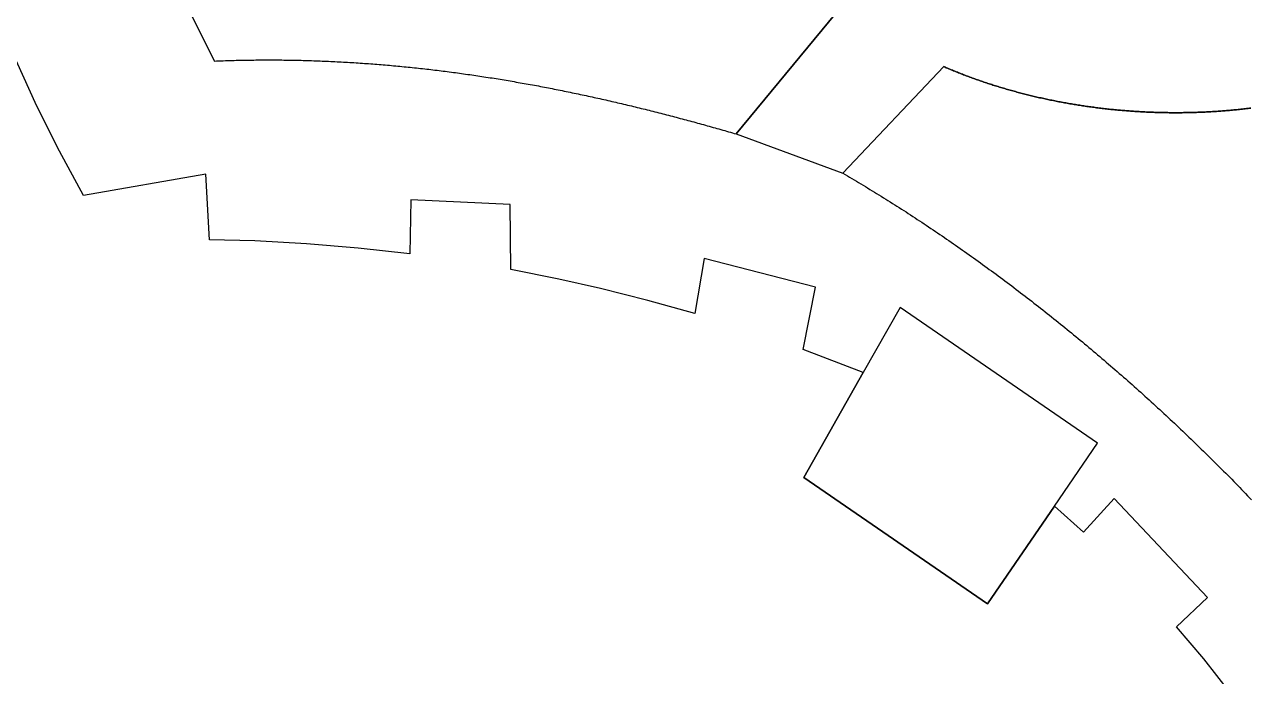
# Model space of a CAD drawing. Header units: millimetres. Extents: x 539514 to 908003, y -69769 to 203909.
# Drawn here: x 649432 to 713125, y 6090 to 39940 of the extents above; entities that cross this region are included whole.
import ezdxf

# ---------------------------------------------------------------- set-up
doc = ezdxf.new("R2010")
doc.units = ezdxf.units.MM
doc.layers.add('CLOSED_AREAS', color=7, linetype='Continuous')

msp = doc.modelspace()

# ---------------------------------------------------------------- linework, layer by layer
at = {"layer": 'CLOSED_AREAS'}
for points in [[(654928.191, 46791.132), (659300.458, 38046.599), (659414.333, 38051.073), (659528.129, 38055.356), (659641.846, 38059.449), (659755.485, 38063.352), (659869.046, 38067.067), (659982.528, 38070.593), (660095.933, 38073.931), (660209.26, 38077.082), (660322.509, 38080.045), (660435.681, 38082.821), (660548.776, 38085.412), (660661.794, 38087.816), (660774.735, 38090.036), (660887.6, 38092.07), (661000.388, 38093.92), (661113.101, 38095.586), (661225.737, 38097.069), (661338.297, 38098.369), (661450.782, 38099.486), (661563.191, 38100.422), (661675.526, 38101.175), (661787.785, 38101.748), (661899.969, 38102.14), (662012.079, 38102.351), (662124.114, 38102.383), (662236.075, 38102.236), (662347.962, 38101.91), (662459.775, 38101.405), (662571.514, 38100.723), (662683.18, 38099.863), (662794.773, 38098.826), (662906.292, 38097.613), (663017.739, 38096.224), (663129.112, 38094.659), (663240.414, 38092.919), (663351.643, 38091.005), (663462.799, 38088.916), (663573.884, 38086.653), (663684.897, 38084.218), (663795.839, 38081.609), (663906.709, 38078.828), (664017.508, 38075.875), (664128.236, 38072.751), (664238.893, 38069.456), (664349.479, 38065.991), (664459.996, 38062.355), (664570.441, 38058.55), (664680.817, 38054.576), (664791.123, 38050.433), (664901.36, 38046.122), (665011.527, 38041.644), (665121.624, 38036.998), (665231.653, 38032.185), (665341.612, 38027.206), (665451.503, 38022.062), (665561.326, 38016.751), (665671.08, 38011.276), (665780.766, 38005.637), (665890.384, 37999.833), (665999.934, 37993.866), (666109.417, 37987.736), (666218.833, 37981.443), (666328.181, 37974.989), (666437.462, 37968.372), (666546.677, 37961.594), (666655.825, 37954.656), (666764.906, 37947.557), (666873.922, 37940.298), (666982.871, 37932.881), (667091.755, 37925.304), (667200.573, 37917.568), (667309.325, 37909.675), (667418.012, 37901.624), (667526.635, 37893.417), (667635.192, 37885.052), (667743.685, 37876.532), (667852.113, 37867.855), (667960.477, 37859.024), (668068.777, 37850.038), (668177.013, 37840.898), (668285.185, 37831.604), (668393.294, 37822.156), (668501.339, 37812.556), (668609.321, 37802.803), (668717.241, 37792.898), (668825.097, 37782.842), (668932.891, 37772.635), (669040.623, 37762.277), (669148.292, 37751.769), (669255.9, 37741.111), (669363.445, 37730.305), (669470.93, 37719.349), (669578.352, 37708.246), (669685.714, 37696.994), (669793.014, 37685.595), (669900.254, 37674.05), (670007.433, 37662.358), (670114.551, 37650.52), (670221.61, 37638.536), (670328.608, 37626.408), (670435.546, 37614.135), (670542.425, 37601.718), (670649.244, 37589.157), (670756.004, 37576.454), (670862.705, 37563.607), (670969.347, 37550.618), (671075.93, 37537.488), (671182.455, 37524.216), (671288.921, 37510.803), (671395.329, 37497.25), (671501.679, 37483.557), (671607.972, 37469.725), (671714.207, 37455.754), (671820.384, 37441.644), (671926.504, 37427.396), (672032.568, 37413.01), (672138.574, 37398.488), (672244.524, 37383.828), (672350.418, 37369.033), (672456.255, 37354.102), (672562.036, 37339.035), (672667.761, 37323.834), (672773.431, 37308.498), (672879.045, 37293.028), (672984.604, 37277.425), (673090.108, 37261.689), (673195.557, 37245.821), (673300.952, 37229.82), (673406.292, 37213.688), (673511.577, 37197.425), (673616.808, 37181.031), (673721.986, 37164.507), (673827.11, 37147.853), (673932.18, 37131.07), (674037.197, 37114.158), (674142.161, 37097.118), (674247.071, 37079.95), (674351.929, 37062.654), (674456.735, 37045.232), (674561.488, 37027.683), (674666.188, 37010.008), (674770.837, 36992.208), (674875.434, 36974.282), (674979.98, 36956.232), (675084.474, 36938.058), (675188.916, 36919.759), (675293.308, 36901.338), (675397.649, 36882.794), (675501.939, 36864.128), (675606.178, 36845.339), (675710.368, 36826.43), (675814.507, 36807.399), (675918.596, 36788.248), (676022.636, 36768.977), (676126.626, 36749.587), (676230.567, 36730.077), (676334.459, 36710.449), (676438.302, 36690.702), (676542.096, 36670.838), (676645.841, 36650.857), (676749.538, 36630.759), (676853.187, 36610.545), (676956.788, 36590.214), (677060.341, 36569.769), (677163.847, 36549.208), (677267.305, 36528.533), (677370.716, 36507.745), (677474.08, 36486.842), (677577.397, 36465.827), (677680.667, 36444.699), (677783.891, 36423.458), (677887.069, 36402.107), (677990.201, 36380.644), (678093.287, 36359.07), (678196.327, 36337.386), (678299.322, 36315.592), (678402.271, 36293.689), (678505.175, 36271.677), (678608.035, 36249.556), (678710.849, 36227.328), (678813.619, 36204.992), (678916.345, 36182.549), (679019.027, 36159.999), (679121.665, 36137.343), (679224.258, 36114.582), (679326.809, 36091.716), (679429.316, 36068.744), (679531.78, 36045.669), (679634.201, 36022.49), (679736.579, 35999.207), (679838.914, 35975.821), (679941.207, 35952.334), (680043.458, 35928.744), (680145.666, 35905.053), (680247.833, 35881.26), (680349.959, 35857.367), (680452.042, 35833.374), (680554.085, 35809.282), (680656.086, 35785.09), (680758.047, 35760.8), (680859.967, 35736.411), (680961.846, 35711.925), (681063.685, 35687.341), (681165.484, 35662.66), (681267.243, 35637.883), (681368.963, 35613.01), (681470.642, 35588.042), (681572.283, 35562.979), (681673.884, 35537.821), (681775.446, 35512.569), (681876.97, 35487.223), (681978.455, 35461.785), (682079.901, 35436.253), (682181.31, 35410.63), (682282.68, 35384.914), (682384.013, 35359.108), (682485.308, 35333.21), (682586.565, 35307.223), (682687.785, 35281.145), (682788.968, 35254.978), (682890.115, 35228.722), (682991.225, 35202.377), (683092.298, 35175.944), (683193.335, 35149.424), (683294.336, 35122.817), (683395.3, 35096.123), (683496.23, 35069.342), (683597.123, 35042.476), (683697.982, 35015.525), (683798.805, 34988.489), (683899.594, 34961.369), (684000.347, 34934.164), (684101.066, 34906.877), (684201.751, 34879.506), (684302.401, 34852.053), (684403.018, 34824.518), (684503.601, 34796.901), (684604.15, 34769.203), (684704.666, 34741.425), (684805.148, 34713.566), (684905.598, 34685.628), (685006.015, 34657.61), (685106.399, 34629.514), (685206.75, 34601.339), (685307.07, 34573.087), (685407.357, 34544.757), (685507.613, 34516.35), (685607.836, 34487.866), (685708.029, 34459.307), (685808.19, 34430.672), (685908.32, 34401.962), (686008.419, 34373.177), (686108.487, 34344.319), (686208.525, 34315.386), (686308.532, 34286.38), (686408.509, 34257.302), (691946.713, 40961.444)], [(691946.713, 40961.444), (686408.509, 34257.302), (691946.713, 32216.911), (697193.433, 37755.115), (697256.626, 37727.71), (697319.949, 37700.455), (697383.402, 37673.351), (697446.982, 37646.398), (697510.69, 37619.596), (697574.526, 37592.944), (697638.487, 37566.444), (697702.574, 37540.096), (697766.785, 37513.899), (697831.121, 37487.853), (697895.579, 37461.959), (697960.16, 37436.217), (698024.863, 37410.626), (698089.687, 37385.188), (698154.631, 37359.902), (698219.694, 37334.769), (698284.876, 37309.788), (698350.177, 37284.959), (698415.594, 37260.283), (698481.128, 37235.76), (698546.778, 37211.39), (698612.543, 37187.174), (698678.422, 37163.11), (698744.414, 37139.2), (698810.52, 37115.443), (698876.737, 37091.84), (698943.066, 37068.39), (699009.505, 37045.095), (699076.054, 37021.953), (699142.713, 36998.966), (699209.479, 36976.132), (699276.353, 36953.454), (699343.334, 36930.929), (699410.421, 36908.56), (699477.614, 36886.345), (699544.911, 36864.285), (699612.312, 36842.38), (699679.816, 36820.63), (699747.423, 36799.035), (699815.131, 36777.596), (699882.94, 36756.312), (699950.849, 36735.184), (700018.858, 36714.212), (700086.965, 36693.396), (700155.171, 36672.736), (700223.473, 36652.232), (700291.872, 36631.884), (700360.367, 36611.692), (700428.956, 36591.658), (700497.64, 36571.779), (700566.417, 36552.058), (700635.287, 36532.494), (700704.249, 36513.086), (700773.303, 36493.836), (700842.446, 36474.743), (700911.68, 36455.808), (700981.003, 36437.03), (701050.413, 36418.41), (701119.912, 36399.948), (701189.497, 36381.643), (701259.168, 36363.497), (701328.925, 36345.509), (701398.766, 36327.679), (701468.691, 36310.008), (701538.699, 36292.495), (701608.789, 36275.142), (701678.961, 36257.946), (701749.214, 36240.91), (701819.546, 36224.033), (701889.959, 36207.316), (701960.449, 36190.757), (702031.018, 36174.358), (702101.664, 36158.119), (702172.386, 36142.039), (702243.184, 36126.12), (702314.057, 36110.36), (702385.004, 36094.761), (702456.024, 36079.321), (702527.117, 36064.042), (702598.282, 36048.924), (702669.518, 36033.966), (702740.824, 36019.169), (702812.201, 36004.533), (702883.646, 35990.058), (702955.159, 35975.744), (703026.74, 35961.591), (703098.388, 35947.6), (703170.101, 35933.77), (703241.88, 35920.102), (703313.724, 35906.596), (703385.631, 35893.252), (703457.601, 35880.069), (703529.633, 35867.049), (703601.727, 35854.191), (703673.882, 35841.496), (703746.097, 35828.963), (703818.371, 35816.593), (703890.703, 35804.385), (703963.094, 35792.341), (704035.541, 35780.46), (704108.045, 35768.741), (704180.604, 35757.187), (704253.218, 35745.795), (704325.887, 35734.567), (704398.608, 35723.503), (704471.383, 35712.603), (704544.209, 35701.866), (704617.086, 35691.294), (704690.014, 35680.886), (704762.991, 35670.642), (704836.017, 35660.563), (704909.091, 35650.648), (704982.213, 35640.898), (705055.381, 35631.313), (705128.596, 35621.893), (705201.855, 35612.638), (705275.159, 35603.549), (705348.507, 35594.624), (705421.897, 35585.865), (705495.33, 35577.272), (705568.804, 35568.844), (705642.319, 35560.583), (705715.874, 35552.487), (705789.468, 35544.557), (705863.101, 35536.794), (705936.771, 35529.197), (706010.479, 35521.767), (706084.222, 35514.503), (706158.002, 35507.406), (706231.816, 35500.476), (706305.664, 35493.713), (706379.545, 35487.117), (706453.459, 35480.688), (706527.404, 35474.427), (706601.381, 35468.334), (706675.388, 35462.408), (706749.425, 35456.649), (706823.49, 35451.059), (706897.584, 35445.637), (706971.704, 35440.383), (707045.852, 35435.297), (707120.025, 35430.379), (707194.224, 35425.631), (707268.446, 35421.05), (707342.693, 35416.639), (707416.962, 35412.397), (707491.254, 35408.323), (707565.567, 35404.419), (707639.9, 35400.684), (707714.253, 35397.119), (707788.626, 35393.723), (707863.017, 35390.497), (707937.426, 35387.441), (708011.852, 35384.555), (708086.293, 35381.838), (708160.751, 35379.292), (708235.223, 35376.917), (708309.709, 35374.712), (708384.208, 35372.677), (708458.72, 35370.813), (708533.243, 35369.12), (708607.778, 35367.598), (708682.322, 35366.247), (708756.876, 35365.068), (708831.439, 35364.059), (708906.01, 35363.222), (708980.589, 35362.557), (709055.174, 35362.064), (709129.764, 35361.742), (709204.36, 35361.593), (709278.96, 35361.615), (709353.563, 35361.81), (709428.17, 35362.177), (709502.778, 35362.717), (709577.388, 35363.429), (709651.998, 35364.314), (709726.609, 35365.372), (709801.218, 35366.604), (709875.826, 35368.008), (709950.431, 35369.585), (710025.033, 35371.336), (710099.632, 35373.261), (710174.226, 35375.359), (710248.814, 35377.631), (710323.396, 35380.076), (710397.972, 35382.696), (710472.54, 35385.49), (710547.099, 35388.459), (710621.65, 35391.601), (710696.19, 35394.919), (710770.721, 35398.411), (710845.239, 35402.078), (710919.746, 35405.919), (710994.24, 35409.936), (711068.721, 35414.128), (711143.187, 35418.495), (711217.638, 35423.038), (711292.074, 35427.757), (711366.493, 35432.651), (711440.895, 35437.721), (711515.278, 35442.967), (711589.643, 35448.388), (711663.989, 35453.987), (711738.314, 35459.761), (711812.619, 35465.712), (711886.901, 35471.84), (711961.162, 35478.144), (712035.399, 35484.625), (712109.612, 35491.284), (712183.8, 35498.119), (712257.964, 35505.131), (712332.1, 35512.321), (712406.211, 35519.689), (712480.293, 35527.234), (712554.347, 35534.956), (712628.372, 35542.857), (712702.367, 35550.936), (712776.331, 35559.192), (712850.264, 35567.627), (712924.165, 35576.241), (712998.033, 35585.033), (713071.868, 35594.003), (713145.668, 35603.153)], [(712052.303, 5280.489), (710695.602, 7001.279), (709279.23, 8673.307), (710885.186, 10188.066), (706039.758, 15325.186), (704456.532, 13590.651), (702939.315, 14930.993), (699459.884, 9866.308), (689926.762, 16415.54), (693008.866, 21871.142), (689893.827, 23071.233), (690524.64, 26295.655), (684739.634, 27792.764), (684263.719, 24927.573), (681817.753, 25613.729), (679354.163, 26233.602), (677185.476, 26721.277), (674693.677, 27215.707), (674662.703, 30603.97), (669501.513, 30838.052), (669442.525, 28031.634), (666767.766, 28331.397), (664085.513, 28554.554), (661397.979, 28700.92), (659043.786, 28765.891), (658859.959, 32165.524), (652499.414, 31071.333), (651246.406, 33364.886), (650076.254, 35701.795), (648990.447, 38079.073)], [(713145.668, 35603.153), (713071.868, 35594.003), (712998.033, 35585.033), (712924.165, 35576.241), (712850.264, 35567.627), (712776.331, 35559.192), (712702.367, 35550.936), (712628.372, 35542.857), (712554.347, 35534.956), (712480.293, 35527.234), (712406.211, 35519.689), (712332.1, 35512.321), (712257.964, 35505.131), (712183.8, 35498.119), (712109.612, 35491.284), (712035.399, 35484.625), (711961.162, 35478.144), (711886.901, 35471.84), (711812.619, 35465.712), (711738.314, 35459.761), (711663.989, 35453.987), (711589.643, 35448.388), (711515.278, 35442.967), (711440.895, 35437.721), (711366.493, 35432.651), (711292.074, 35427.757), (711217.638, 35423.038), (711143.187, 35418.495), (711068.721, 35414.128), (710994.24, 35409.936), (710919.746, 35405.919), (710845.239, 35402.078), (710770.721, 35398.411), (710696.19, 35394.919), (710621.65, 35391.601), (710547.099, 35388.459), (710472.54, 35385.49), (710397.972, 35382.696), (710323.396, 35380.076), (710248.814, 35377.631), (710174.226, 35375.359), (710099.632, 35373.261), (710025.033, 35371.336), (709950.431, 35369.585), (709875.826, 35368.008), (709801.218, 35366.604), (709726.609, 35365.372), (709651.998, 35364.314), (709577.388, 35363.429), (709502.778, 35362.717), (709428.17, 35362.177), (709353.563, 35361.81), (709278.96, 35361.615), (709204.36, 35361.593), (709129.764, 35361.742), (709055.174, 35362.064), (708980.589, 35362.557), (708906.01, 35363.222), (708831.439, 35364.059), (708756.876, 35365.068), (708682.322, 35366.247), (708607.778, 35367.598), (708533.243, 35369.12), (708458.72, 35370.813), (708384.208, 35372.677), (708309.709, 35374.712), (708235.223, 35376.917), (708160.751, 35379.292), (708086.293, 35381.838), (708011.852, 35384.555), (707937.426, 35387.441), (707863.017, 35390.497), (707788.626, 35393.723), (707714.253, 35397.119), (707639.9, 35400.684), (707565.567, 35404.419), (707491.254, 35408.323), (707416.962, 35412.397), (707342.693, 35416.639), (707268.446, 35421.05), (707194.224, 35425.631), (707120.025, 35430.379), (707045.852, 35435.297), (706971.704, 35440.383), (706897.584, 35445.637), (706823.49, 35451.059), (706749.425, 35456.649), (706675.388, 35462.408), (706601.381, 35468.334), (706527.404, 35474.427), (706453.459, 35480.688), (706379.545, 35487.117), (706305.664, 35493.713), (706231.816, 35500.476), (706158.002, 35507.406), (706084.222, 35514.503), (706010.479, 35521.767), (705936.771, 35529.197), (705863.101, 35536.794), (705789.468, 35544.557), (705715.874, 35552.487), (705642.319, 35560.583), (705568.804, 35568.844), (705495.33, 35577.272), (705421.897, 35585.865), (705348.507, 35594.624), (705275.159, 35603.549), (705201.855, 35612.638), (705128.596, 35621.893), (705055.381, 35631.313), (704982.213, 35640.898), (704909.091, 35650.648), (704836.017, 35660.563), (704762.991, 35670.642), (704690.014, 35680.886), (704617.086, 35691.294), (704544.209, 35701.866), (704471.383, 35712.603), (704398.608, 35723.503), (704325.887, 35734.567), (704253.218, 35745.795), (704180.604, 35757.187), (704108.045, 35768.741), (704035.541, 35780.46), (703963.094, 35792.341), (703890.703, 35804.385), (703818.371, 35816.593), (703746.097, 35828.963), (703673.882, 35841.496), (703601.727, 35854.191), (703529.633, 35867.049), (703457.601, 35880.069), (703385.631, 35893.252), (703313.724, 35906.596), (703241.88, 35920.102), (703170.101, 35933.77), (703098.388, 35947.6), (703026.74, 35961.591), (702955.159, 35975.744), (702883.646, 35990.058), (702812.201, 36004.533), (702740.824, 36019.169), (702669.518, 36033.966), (702598.282, 36048.924), (702527.117, 36064.042), (702456.024, 36079.321), (702385.004, 36094.761), (702314.057, 36110.36), (702243.184, 36126.12), (702172.386, 36142.039), (702101.664, 36158.119), (702031.018, 36174.358), (701960.449, 36190.757), (701889.959, 36207.316), (701819.546, 36224.033), (701749.214, 36240.91), (701678.961, 36257.946), (701608.789, 36275.142), (701538.699, 36292.495), (701468.691, 36310.008), (701398.766, 36327.679), (701328.925, 36345.509), (701259.168, 36363.497), (701189.497, 36381.643), (701119.912, 36399.948), (701050.413, 36418.41), (700981.003, 36437.03), (700911.68, 36455.808), (700842.446, 36474.743), (700773.303, 36493.836), (700704.249, 36513.086), (700635.287, 36532.494), (700566.417, 36552.058), (700497.64, 36571.779), (700428.956, 36591.658), (700360.367, 36611.692), (700291.872, 36631.884), (700223.473, 36652.232), (700155.171, 36672.736), (700086.965, 36693.396), (700018.858, 36714.212), (699950.849, 36735.184), (699882.94, 36756.312), (699815.131, 36777.596), (699747.423, 36799.035), (699679.816, 36820.63), (699612.312, 36842.38), (699544.911, 36864.285), (699477.614, 36886.345), (699410.421, 36908.56), (699343.334, 36930.929), (699276.353, 36953.454), (699209.479, 36976.132), (699142.713, 36998.966), (699076.054, 37021.953), (699009.505, 37045.095), (698943.066, 37068.39), (698876.737, 37091.84), (698810.52, 37115.443), (698744.414, 37139.2), (698678.422, 37163.11), (698612.543, 37187.174), (698546.778, 37211.39), (698481.128, 37235.76), (698415.594, 37260.283), (698350.177, 37284.959), (698284.876, 37309.788), (698219.694, 37334.769), (698154.631, 37359.902), (698089.687, 37385.188), (698024.863, 37410.626), (697960.16, 37436.217), (697895.579, 37461.959), (697831.121, 37487.853), (697766.785, 37513.899), (697702.574, 37540.096), (697638.487, 37566.444), (697574.526, 37592.944), (697510.69, 37619.596), (697446.982, 37646.398), (697383.402, 37673.351), (697319.949, 37700.455), (697256.626, 37727.71), (697193.433, 37755.115), (691946.713, 32216.911), (692063.67, 32148.986), (692180.654, 32080.766), (692297.665, 32012.252), (692414.703, 31943.445), (692531.765, 31874.345), (692648.85, 31804.954), (692765.958, 31735.273), (692883.087, 31665.302), (693000.236, 31595.043), (693117.404, 31524.495), (693234.59, 31453.662), (693351.793, 31382.542), (693469.011, 31311.137), (693586.244, 31239.449), (693703.49, 31167.477), (693820.747, 31095.223), (693938.016, 31022.688), (694055.295, 30949.872), (694172.582, 30876.777), (694289.877, 30803.404), (694407.178, 30729.753), (694524.484, 30655.825), (694641.795, 30581.621), (694759.108, 30507.143), (694876.423, 30432.391), (694993.739, 30357.365), (695111.054, 30282.068), (695228.367, 30206.5), (695345.678, 30130.661), (695462.985, 30054.553), (695580.286, 29978.176), (695697.581, 29901.532), (695814.869, 29824.621), (695932.149, 29747.445), (696049.418, 29670.004), (696166.677, 29592.299), (696283.924, 29514.331), (696401.158, 29436.101), (696518.377, 29357.61), (696635.581, 29278.859), (696752.768, 29199.848), (696869.938, 29120.579), (696987.089, 29041.053), (697104.22, 28961.27), (697221.329, 28881.232), (697338.417, 28800.939), (697455.48, 28720.392), (697572.52, 28639.593), (697689.533, 28558.541), (697806.52, 28477.238), (697923.478, 28395.686), (698040.408, 28313.884), (698157.307, 28231.834), (698274.175, 28149.536), (698391.01, 28066.993), (698507.811, 27984.203), (698624.577, 27901.169), (698741.307, 27817.892), (698858, 27734.371), (698974.655, 27650.609), (699091.27, 27566.606), (699207.844, 27482.363), (699324.377, 27397.88), (699440.867, 27313.16), (699557.313, 27228.202), (699673.713, 27143.008), (699790.067, 27057.578), (699906.374, 26971.914), (700022.631, 26886.017), (700138.839, 26799.887), (700254.997, 26713.525), (700371.101, 26626.932), (700487.153, 26540.109), (700603.15, 26453.057), (700719.092, 26365.777), (700834.977, 26278.27), (700950.804, 26190.537), (701066.573, 26102.578), (701182.281, 26014.395), (701297.927, 25925.988), (701413.512, 25837.359), (701529.032, 25748.508), (701644.488, 25659.437), (701759.879, 25570.145), (701875.202, 25480.635), (701990.457, 25390.906), (702105.642, 25300.961), (702220.758, 25210.799), (702335.801, 25120.422), (702450.772, 25029.831), (702565.669, 24939.026), (702680.491, 24848.009), (702795.237, 24756.78), (702909.905, 24665.34), (703024.495, 24573.691), (703139.005, 24481.833), (703253.435, 24389.767), (703367.783, 24297.494), (703482.047, 24205.015), (703596.228, 24112.33), (703710.322, 24019.442), (703824.331, 23926.35), (703938.252, 23833.056), (704052.084, 23739.56), (704165.826, 23645.863), (704279.477, 23551.967), (704393.036, 23457.872), (704506.501, 23363.58), (704619.872, 23269.09), (704733.147, 23174.404), (704846.325, 23079.523), (704959.406, 22984.449), (705072.387, 22889.18), (705185.268, 22793.72), (705298.048, 22698.068), (705410.725, 22602.225), (705523.298, 22506.193), (705635.766, 22409.973), (705748.129, 22313.564), (705860.384, 22216.969), (705972.531, 22120.188), (706084.569, 22023.221), (706196.496, 21926.071), (706308.311, 21828.737), (706420.014, 21731.222), (706531.602, 21633.524), (706643.076, 21535.647), (706754.432, 21437.59), (706865.672, 21339.354), (706976.793, 21240.941), (707087.794, 21142.351), (707198.674, 21043.585), (707309.433, 20944.644), (707420.068, 20845.529), (707530.578, 20746.241), (707640.963, 20646.781), (707751.222, 20547.15), (707861.353, 20447.348), (707971.355, 20347.377), (708081.227, 20247.237), (708190.967, 20146.93), (708300.575, 20046.456), (708410.05, 19945.816), (708519.39, 19845.012), (708628.595, 19744.043), (708737.662, 19642.912), (708846.591, 19541.618), (708955.381, 19440.163), (709064.031, 19338.548), (709172.539, 19236.774), (709280.904, 19134.841), (709389.126, 19032.751), (709497.203, 18930.504), (709605.133, 18828.102), (709712.916, 18725.544), (709820.551, 18622.833), (709928.036, 18519.969), (710035.371, 18416.953), (710142.554, 18313.786), (710249.583, 18210.469), (710356.459, 18107.002), (710463.179, 18003.387), (710569.743, 17899.625), (710676.149, 17795.716), (710782.397, 17691.661), (710888.485, 17587.462), (710994.411, 17483.119), (711100.176, 17378.634), (711205.777, 17274.006), (711311.214, 17169.237), (711416.485, 17064.329), (711521.589, 16959.281), (711626.526, 16854.094), (711731.293, 16748.771), (711835.891, 16643.311), (711940.316, 16537.716), (712044.57, 16431.986), (712148.65, 16326.122), (712252.555, 16220.125), (712356.284, 16113.997), (712459.836, 16007.738), (712563.21, 15901.349), (712666.404, 15794.83), (712769.418, 15688.184), (712872.25, 15581.41), (712974.9, 15474.51), (713077.365, 15367.484), (713179.646, 15260.334)]]:
    msp.add_lwpolyline(points, dxfattribs=at)
msp.add_lwpolyline([(693008.866, 21871.142), (689926.762, 16415.54), (699459.884, 9866.308), (702939.315, 14930.993), (705184.454, 18199.047), (694918.654, 25251.622)], close=True, dxfattribs=at)

doc.saveas('drawing.dxf')
